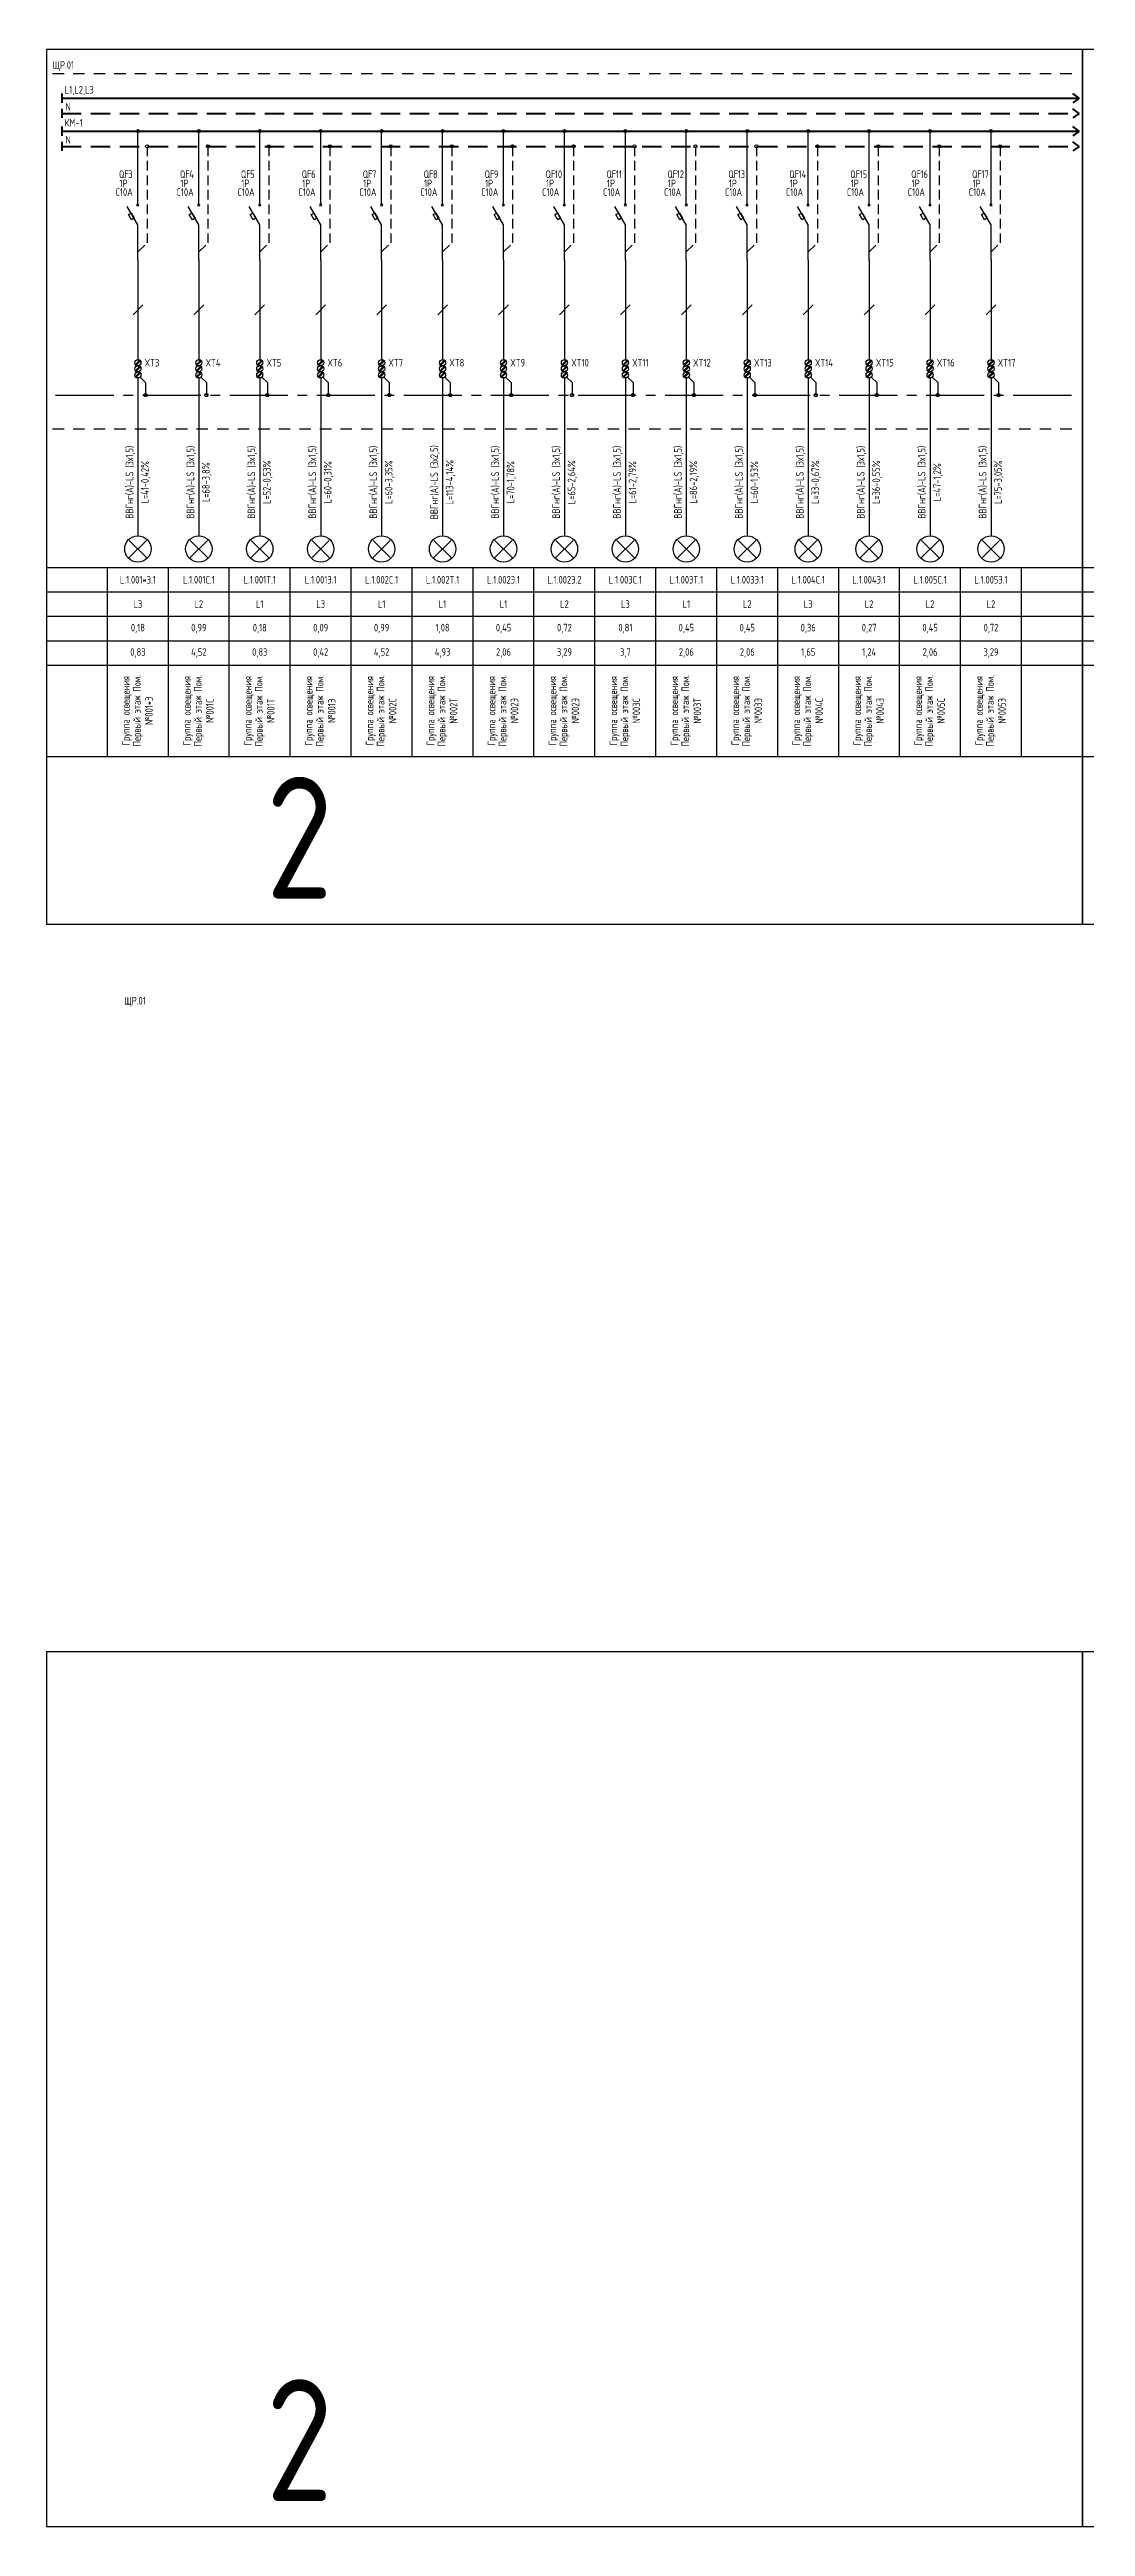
# Model space of a CAD drawing. Header units: millimetres. Extents: x -559267 to 5835, y 0 to 209897.
# Drawn here: x 396 to 736, y 765 to 1578 of the extents above; entities that cross this region are included whole.
import ezdxf
from ezdxf.enums import TextEntityAlignment as Align

# ---------------------------------------------------------------- set-up
doc = ezdxf.new("R2010")
doc.units = ezdxf.units.MM
for name, pattern in [('CENTER2', [28.575, 19.05, -3.175, 3.175, -3.175]), ('HIDDEN2', [4.7625, 3.175, -1.5875]), ('JIS_02_0.7', [1.35, 0.75, -0.6])]:
    doc.linetypes.add(name, pattern=pattern)
for name, color, linetype in [('SX_BLOCKS', 7, 'Continuous'), ('SX_BOUND', 7, 'JIS_02_0.7'), ('SX_LINES', 7, 'Continuous'), ('SX_PE', 3, 'CENTER2'), ('SX_TABLE', 7, 'Continuous'), ('SX_TEXT', 7, 'Continuous')]:
    doc.layers.add(name, color=color, linetype=linetype)
doc.styles.add('SX_GOST', font='GOST2304A_0.ttf')
doc.styles.add('UNC_A', font='GOST2304A_0.ttf')
doc.styles.add('Unecom', font='GOST2304A_0.ttf', dxfattribs={"height": 2.5})

# ---------------------------------------------------------------- blocks, each defined once
blk = doc.blocks.new('SX_TCOL')
for p, q in [((-10, 62), (10, 62)), ((10, 0), (10, 62)), ((-10, 54), (10, 54)), ((-10, 46), (10, 46)), ((-10, 38), (10, 38)), ((-10, 30), (10, 30)), ((-10, 0), (10, 0))]:
    blk.add_line(p, q)
at = {"style": 'SX_GOST'}
for tag, p in [('CAB1', (-2.6, 90)), ('CAB2', (2.6, 90)), ('NAME1', (-3.6, 15)), ('NAME2', (0, 15)), ('NAME3', (3.6, 15))]:
    blk.add_attdef(tag, text='', height=2.5, rotation=90, dxfattribs=at).set_placement(p, align=Align.MIDDLE)
for tag, p in [('LINE', (0, 58)), ('PH', (0, 50)), ('POW', (0, 42)), ('CUR', (0, 34))]:
    blk.add_attdef(tag, text='', height=2.5, dxfattribs=at).set_placement(p, align=Align.MIDDLE)
blk = doc.blocks.new('*U305')
at = {"lineweight": 40}
for p, q in [((333.89, 0), (331.89, 1.5)), ((333.89, 0), (331.89, -1.5)), ((333.89, -5), (331.89, -3.5)), ((333.89, -5), (331.89, -6.5))]:
    blk.add_line(p, q, dxfattribs=at)
at = {"linetype": 'ByBlock', "lineweight": 40}
for points in [[(0, 1.5), (0, -1.5)], [(0, 0), (333.89, 0)], [(0, -3.5), (0, -6.5)]]:
    blk.add_lwpolyline(points, dxfattribs=at)
at = {"color": 4, "linetype": 'HIDDEN2', "lineweight": 40, "ltscale": 2}
blk.add_lwpolyline([(0, -5), (333.89, -5)], dxfattribs=at)
at = {"insert": (1.24, -1.57), "char_height": 2.5, "attachment_point": 1, "style": 'UNC_A'}
blk.add_mtext_dynamic_manual_height_columns('N', width=3.8436, gutter_width=12.5, heights=[0], dxfattribs=at)
at = {"style": 'UNC_A'}
blk.add_attdef('ЛИНИЯ', (1, 1.5), '', height=2.5, dxfattribs=at)
blk = doc.blocks.new('*U313')
for p, q in [((0, -36.27), (0, -12.02)), ((0, -42.79), (-3.51, -36.72)), ((-0.35, -36.62), (0.35, -35.91)), ((0.35, -36.62), (-0.35, -35.91)), ((0, -54.31), (0, -42.79))]:
    blk.add_line(p, q)
at = {"color": 4, "linetype": 'HIDDEN2'}
for p in [(3, -17.02), (0, -51.65)]:
    blk.add_line(p, (3, -48.65), dxfattribs=at)
blk.add_lwpolyline([(-2.12, -41.12), (-3.12, -39.39), (-2.25, -38.89), (-1.25, -40.62)], close=True)
for centre in [(0, -12.02), (3, -17.02)]:
    blk.add_circle(centre, 0.5)
at = {"insert": (-6.21, -24.9), "char_height": 2.5, "attachment_point": 1, "style": 'Unecom'}
blk.add_mtext_dynamic_manual_height_columns('\\pxql;QF', width=5.7065, gutter_width=12.5, heights=[4.37], dxfattribs=at)
at = {"style": 'Unecom'}
for tag, p in [('P', (-3.4, -30.43)), ('A', (-1.7, -33.28))]:
    blk.add_attdef(tag, text='', height=2.5, dxfattribs=at).set_placement(p, align=Align.RIGHT)
blk.add_attdef('N', (-3.15, -27.4), '', height=2.5, dxfattribs=at)
blk = doc.blocks.new('XT')
at = {"color": 32, "true_color": 0xcd6928}
for p, q in [((0.75, 0), (-1, -1.75)), ((1, -0.25), (-0.75, -2))]:
    blk.add_line(p, q, dxfattribs=at)
at = {"color": 5}
for p, q in [((0.75, -2), (-1, -3.75)), ((1, -2.25), (-0.75, -4))]:
    blk.add_line(p, q, dxfattribs=at)
at = {"color": 32, "true_color": 0xcd6928}
blk.add_circle((0, -1), 1, dxfattribs=at)
at = {"color": 5}
blk.add_circle((0, -3), 1, dxfattribs=at)
at = {"style": 'UNC_A'}
blk.add_attdef('1', (1.75, 0.11), '', height=2.5, dxfattribs=at)
blk = doc.blocks.new('SX_XTPE')
at = {"color": 3}
for p, q in [((0.753, 1.003), (-1.003, -0.753)), ((1.003, 0.753), (-0.753, -1.003))]:
    blk.add_line(p, q, dxfattribs=at)
blk.add_circle((0, 0), 1, dxfattribs=at)
blk = doc.blocks.new('$RECOVER_230831092053-0')
at = {"color": 0, "lineweight": 30}
for p, q in [((-2.83, 2.83), (2.83, -2.83)), ((-2.83, -2.83), (2.83, 2.83))]:
    blk.add_line(p, q, dxfattribs=at)
blk.add_circle((0, 0), 4.33, dxfattribs=at)

msp = doc.modelspace()

# ---------------------------------------------------------------- linework, layer by layer
at = {"color": 6}
for points in [[(735, 1577.99), (395, 1577.99), (395, 1290.99), (735, 1290.99), (735, 1577.99)], [(1075, 1577.99), (735, 1577.99), (735, 1290.99), (1075, 1290.99), (1075, 1577.99)], [(735, 1052.13), (395, 1052.13), (395, 765.13), (735, 765.13), (735, 1052.13)], [(1075, 1052.13), (735, 1052.13), (735, 765.13), (1075, 765.13), (1075, 1052.13)]]:
    msp.add_lwpolyline(points, dxfattribs=at)
at = {"layer": 'SX_BOUND', "ltscale": 5}
for p, q in [((397, 1570.16), (733, 1570.16)), ((397, 1453.49), (733, 1453.49))]:
    msp.add_line(p, q, dxfattribs=at)
at = {"layer": 'SX_LINES'}
for p, q in [((425, 1508.95), (425, 1476.21)), ((445, 1508.95), (445, 1476.21)), ((465, 1508.95), (465, 1476.21)), ((485, 1508.95), (485, 1476.21)), ((505, 1508.95), (505, 1476.21)), ((525, 1508.95), (525, 1476.21)), ((545, 1508.95), (545, 1476.21)), ((565, 1508.95), (565, 1476.21)), ((585, 1508.95), (585, 1476.21)), ((605, 1508.95), (605, 1476.21)), ((625, 1508.95), (625, 1476.21)), ((645, 1508.95), (645, 1476.21)), ((665, 1508.95), (665, 1476.21)), ((685, 1508.95), (685, 1476.21)), ((705, 1508.95), (705, 1476.21)), ((423.4, 1490.98), (426.6, 1494.18)), ((443.4, 1490.98), (446.6, 1494.18)), ((463.4, 1490.98), (466.6, 1494.18)), ((483.4, 1490.98), (486.6, 1494.18)), ((503.4, 1490.98), (506.6, 1494.18)), ((523.4, 1490.98), (526.6, 1494.18)), ((543.4, 1490.98), (546.6, 1494.18)), ((563.4, 1490.98), (566.6, 1494.18)), ((583.4, 1490.98), (586.6, 1494.18)), ((603.4, 1490.98), (606.6, 1494.18)), ((623.4, 1490.98), (626.6, 1494.18)), ((643.4, 1490.98), (646.6, 1494.18)), ((663.4, 1490.98), (666.6, 1494.18)), ((683.4, 1490.98), (686.6, 1494.18)), ((703.4, 1490.98), (706.6, 1494.18)), ((425, 1470.21), (425, 1418.39)), ((445, 1470.21), (445, 1418.39)), ((465, 1470.21), (465, 1418.39)), ((485, 1470.21), (485, 1418.39)), ((505, 1470.21), (505, 1418.39)), ((525, 1470.21), (525, 1418.39)), ((545, 1470.21), (545, 1418.39)), ((565, 1470.21), (565, 1418.39)), ((585, 1470.21), (585, 1418.39)), ((605, 1470.21), (605, 1418.39)), ((625, 1470.21), (625, 1418.39)), ((645, 1470.21), (645, 1418.39)), ((665, 1470.21), (665, 1418.39)), ((685, 1470.21), (685, 1418.39)), ((705, 1470.21), (705, 1418.39))]:
    msp.add_line(p, q, dxfattribs=at)
at = {"layer": 'SX_PE'}
for p, q in [((398, 1464.59), (734, 1464.59)), ((425.7, 1470.51), (427.5, 1468.71)), ((427.5, 1468.71), (427.5, 1464.59)), ((445.7, 1470.51), (447.5, 1468.71)), ((447.5, 1468.71), (447.5, 1464.59)), ((465.7, 1470.51), (467.5, 1468.71)), ((467.5, 1468.71), (467.5, 1464.59)), ((485.7, 1470.51), (487.5, 1468.71)), ((487.5, 1468.71), (487.5, 1464.59)), ((505.7, 1470.51), (507.5, 1468.71)), ((507.5, 1468.71), (507.5, 1464.59)), ((525.7, 1470.51), (527.5, 1468.71)), ((527.5, 1468.71), (527.5, 1464.59)), ((545.7, 1470.51), (547.5, 1468.71)), ((547.5, 1468.71), (547.5, 1464.59)), ((565.7, 1470.51), (567.5, 1468.71)), ((567.5, 1468.71), (567.5, 1464.59)), ((585.7, 1470.51), (587.5, 1468.71)), ((587.5, 1468.71), (587.5, 1464.59)), ((605.7, 1470.51), (607.5, 1468.71)), ((607.5, 1468.71), (607.5, 1464.59)), ((625.7, 1470.51), (627.5, 1468.71)), ((627.5, 1468.71), (627.5, 1464.59)), ((645.7, 1470.51), (647.5, 1468.71)), ((647.5, 1468.71), (647.5, 1464.59)), ((665.7, 1470.51), (667.5, 1468.71)), ((667.5, 1468.71), (667.5, 1464.59)), ((685.7, 1470.51), (687.5, 1468.71)), ((687.5, 1468.71), (687.5, 1464.59)), ((705.7, 1470.51), (707.5, 1468.71)), ((707.5, 1468.71), (707.5, 1464.59))]:
    msp.add_line(p, q, dxfattribs=at)
for centre in [(427.5, 1464.59), (447.5, 1464.59), (467.5, 1464.59), (487.5, 1464.59), (507.5, 1464.59), (527.5, 1464.59), (547.5, 1464.59), (567.5, 1464.59), (587.5, 1464.59), (607.5, 1464.59), (627.5, 1464.59), (647.5, 1464.59), (667.5, 1464.59), (687.5, 1464.59), (707.5, 1464.59)]:
    msp.add_circle(centre, 0.5, dxfattribs=at)

# ---------------------------------------------------------------- block references
at = {"layer": 'SX_BLOCKS'}
for p, values in [((425, 1563.23), {'N': '3', 'P': '1P', 'A': 'С10А'}), ((445, 1563.23), {'N': '4', 'P': '1P', 'A': 'С10А'}), ((465, 1563.23), {'N': '5', 'P': '1P', 'A': 'С10А'}), ((485, 1563.23), {'N': '6', 'P': '1P', 'A': 'С10А'}), ((505, 1563.23), {'N': '7', 'P': '1P', 'A': 'С10А'}), ((525, 1563.23), {'N': '8', 'P': '1P', 'A': 'С10А'}), ((545, 1563.23), {'N': '9', 'P': '1P', 'A': 'С10А'}), ((565, 1563.23), {'N': '10', 'P': '1P', 'A': 'С10А'}), ((585, 1563.23), {'N': '11', 'P': '1P', 'A': 'С10А'}), ((605, 1563.23), {'N': '12', 'P': '1P', 'A': 'С10А'}), ((625, 1563.23), {'N': '13', 'P': '1P', 'A': 'С10А'}), ((645, 1563.23), {'N': '14', 'P': '1P', 'A': 'С10А'}), ((665, 1563.23), {'N': '15', 'P': '1P', 'A': 'С10А'}), ((685, 1563.23), {'N': '16', 'P': '1P', 'A': 'С10А'}), ((705, 1563.23), {'N': '17', 'P': '1P', 'A': 'С10А'})]:
    msp.add_blockref('*U313', p, dxfattribs=at).add_auto_attribs(values)
ref = msp.add_blockref('XT', (425, 1476.21), dxfattribs=at)
ref.add_attrib('1', 'XT3', (427.2, 1473.96), dxfattribs={"layer": '0', "height": 2.5, "style": 'UNC_A'})
for p in [(425, 1471.21), (445, 1471.21), (465, 1471.21), (485, 1471.21), (505, 1471.21), (525, 1471.21), (545, 1471.21), (565, 1471.21), (585, 1471.21), (605, 1471.21), (625, 1471.21), (645, 1471.21), (665, 1471.21), (685, 1471.21), (705, 1471.21)]:
    msp.add_blockref('SX_XTPE', p, dxfattribs=at)
ref = msp.add_blockref('XT', (445, 1476.21), dxfattribs=at)
ref.add_attrib('1', 'XT4', (447.2, 1473.96), dxfattribs={"layer": '0', "height": 2.5, "style": 'UNC_A'})
ref = msp.add_blockref('XT', (465, 1476.21), dxfattribs=at)
ref.add_attrib('1', 'XT5', (467.2, 1473.96), dxfattribs={"layer": '0', "height": 2.5, "style": 'UNC_A'})
ref = msp.add_blockref('XT', (485, 1476.21), dxfattribs=at)
ref.add_attrib('1', 'XT6', (487.2, 1473.96), dxfattribs={"layer": '0', "height": 2.5, "style": 'UNC_A'})
ref = msp.add_blockref('XT', (505, 1476.21), dxfattribs=at)
ref.add_attrib('1', 'XT7', (507.2, 1473.96), dxfattribs={"layer": '0', "height": 2.5, "style": 'UNC_A'})
ref = msp.add_blockref('XT', (525, 1476.21), dxfattribs=at)
ref.add_attrib('1', 'XT8', (527.2, 1473.96), dxfattribs={"layer": '0', "height": 2.5, "style": 'UNC_A'})
ref = msp.add_blockref('XT', (545, 1476.21), dxfattribs=at)
ref.add_attrib('1', 'XT9', (547.2, 1473.96), dxfattribs={"layer": '0', "height": 2.5, "style": 'UNC_A'})
ref = msp.add_blockref('XT', (565, 1476.21), dxfattribs=at)
ref.add_attrib('1', 'XT10', (567.2, 1473.96), dxfattribs={"layer": '0', "height": 2.5, "style": 'UNC_A'})
ref = msp.add_blockref('XT', (585, 1476.21), dxfattribs=at)
ref.add_attrib('1', 'XT11', (587.2, 1473.96), dxfattribs={"layer": '0', "height": 2.5, "style": 'UNC_A'})
ref = msp.add_blockref('XT', (605, 1476.21), dxfattribs=at)
ref.add_attrib('1', 'XT12', (607.2, 1473.96), dxfattribs={"layer": '0', "height": 2.5, "style": 'UNC_A'})
ref = msp.add_blockref('XT', (625, 1476.21), dxfattribs=at)
ref.add_attrib('1', 'XT13', (627.2, 1473.96), dxfattribs={"layer": '0', "height": 2.5, "style": 'UNC_A'})
ref = msp.add_blockref('XT', (645, 1476.21), dxfattribs=at)
ref.add_attrib('1', 'XT14', (647.2, 1473.96), dxfattribs={"layer": '0', "height": 2.5, "style": 'UNC_A'})
ref = msp.add_blockref('XT', (665, 1476.21), dxfattribs=at)
ref.add_attrib('1', 'XT15', (667.2, 1473.96), dxfattribs={"layer": '0', "height": 2.5, "style": 'UNC_A'})
ref = msp.add_blockref('XT', (685, 1476.21), dxfattribs=at)
ref.add_attrib('1', 'XT16', (687.2, 1473.96), dxfattribs={"layer": '0', "height": 2.5, "style": 'UNC_A'})
ref = msp.add_blockref('XT', (705, 1476.21), dxfattribs=at)
ref.add_attrib('1', 'XT17', (707.2, 1473.96), dxfattribs={"layer": '0', "height": 2.5, "style": 'UNC_A'})
at = {"layer": 'SX_BLOCKS', "color": 244, "true_color": 0x991b1e}
for p in [(425, 1414.09), (445, 1414.09), (465, 1414.09), (485, 1414.09), (505, 1414.09), (525, 1414.09), (545, 1414.09), (565, 1414.09), (585, 1414.09), (605, 1414.09), (625, 1414.09), (645, 1414.09), (665, 1414.09), (685, 1414.09), (705, 1414.09)]:
    msp.add_blockref('$RECOVER_230831092053-0', p, dxfattribs=at)
at = {"layer": 'SX_LINES'}
for p, values in [((400, 1562.04), {'ЛИНИЯ': 'L1,L2,L3'}), ((400, 1551.21), {'ЛИНИЯ': 'КМ-1'})]:
    msp.add_blockref('*U305', p, dxfattribs=at).add_auto_attribs(values)
at = {"layer": 'SX_TABLE'}
for p, values in [((425, 1345.99), {'NAME1': 'Группа освещения', 'NAME2': 'Первый этаж Пом.', 'NAME3': '№001*Э', 'CUR': '0,83', 'POW': '0,18', 'PH': 'L3', 'LINE': 'L.1.001*Э.1', 'CAB1': 'ВВГнг(А)-LS (3х1,5)', 'CAB2': 'L=41-0,42%'}), ((445, 1345.99), {'NAME1': 'Группа освещения', 'NAME2': 'Первый этаж Пом.', 'NAME3': '№001C', 'CUR': '4,52', 'POW': '0,99', 'PH': 'L2', 'LINE': 'L.1.001C.1', 'CAB1': 'ВВГнг(А)-LS (3х1,5)', 'CAB2': 'L=68-3,8%'}), ((465, 1345.99), {'NAME1': 'Группа освещения', 'NAME2': 'Первый этаж Пом.', 'NAME3': '№001T', 'CUR': '0,83', 'POW': '0,18', 'PH': 'L1', 'LINE': 'L.1.001T.1', 'CAB1': 'ВВГнг(А)-LS (3х1,5)', 'CAB2': 'L=52-0,53%'}), ((485, 1345.99), {'NAME1': 'Группа освещения', 'NAME2': 'Первый этаж Пом.', 'NAME3': '№001Э', 'CUR': '0,42', 'POW': '0,09', 'PH': 'L3', 'LINE': 'L.1.001Э.1', 'CAB1': 'ВВГнг(А)-LS (3х1,5)', 'CAB2': 'L=60-0,31%'}), ((505, 1345.99), {'NAME1': 'Группа освещения', 'NAME2': 'Первый этаж Пом.', 'NAME3': '№002C', 'CUR': '4,52', 'POW': '0,99', 'PH': 'L1', 'LINE': 'L.1.002C.1', 'CAB1': 'ВВГнг(А)-LS (3х1,5)', 'CAB2': 'L=60-3,35%'}), ((525, 1345.99), {'NAME1': 'Группа освещения', 'NAME2': 'Первый этаж Пом.', 'NAME3': '№002T', 'CUR': '4,93', 'POW': '1,08', 'PH': 'L1', 'LINE': 'L.1.002T.1', 'CAB1': 'ВВГнг(А)-LS (3х2,5)', 'CAB2': 'L=113-4,14%'}), ((545, 1345.99), {'NAME1': 'Группа освещения', 'NAME2': 'Первый этаж Пом.', 'NAME3': '№002Э', 'CUR': '2,06', 'POW': '0,45', 'PH': 'L1', 'LINE': 'L.1.002Э.1', 'CAB1': 'ВВГнг(А)-LS (3х1,5)', 'CAB2': 'L=70-1,78%'}), ((565, 1345.99), {'NAME1': 'Группа освещения', 'NAME2': 'Первый этаж Пом.', 'NAME3': '№002Э', 'CUR': '3,29', 'POW': '0,72', 'PH': 'L2', 'LINE': 'L.1.002Э.2', 'CAB1': 'ВВГнг(А)-LS (3х1,5)', 'CAB2': 'L=65-2,64%'}), ((585, 1345.99), {'NAME1': 'Группа освещения', 'NAME2': 'Первый этаж Пом.', 'NAME3': '№003C', 'CUR': '3,7', 'POW': '0,81', 'PH': 'L3', 'LINE': 'L.1.003C.1', 'CAB1': 'ВВГнг(А)-LS (3х1,5)', 'CAB2': 'L=61-2,79%'}), ((605, 1345.99), {'NAME1': 'Группа освещения', 'NAME2': 'Первый этаж Пом.', 'NAME3': '№003T', 'CUR': '2,06', 'POW': '0,45', 'PH': 'L1', 'LINE': 'L.1.003T.1', 'CAB1': 'ВВГнг(А)-LS (3х1,5)', 'CAB2': 'L=86-2,19%'}), ((625, 1345.99), {'NAME1': 'Группа освещения', 'NAME2': 'Первый этаж Пом.', 'NAME3': '№003Э', 'CUR': '2,06', 'POW': '0,45', 'PH': 'L2', 'LINE': 'L.1.003Э.1', 'CAB1': 'ВВГнг(А)-LS (3х1,5)', 'CAB2': 'L=60-1,53%'}), ((645, 1345.99), {'NAME1': 'Группа освещения', 'NAME2': 'Первый этаж Пом.', 'NAME3': '№004C', 'CUR': '1,65', 'POW': '0,36', 'PH': 'L3', 'LINE': 'L.1.004C.1', 'CAB1': 'ВВГнг(А)-LS (3х1,5)', 'CAB2': 'L=33-0,67%'}), ((665, 1345.99), {'NAME1': 'Группа освещения', 'NAME2': 'Первый этаж Пом.', 'NAME3': '№004Э', 'CUR': '1,24', 'POW': '0,27', 'PH': 'L2', 'LINE': 'L.1.004Э.1', 'CAB1': 'ВВГнг(А)-LS (3х1,5)', 'CAB2': 'L=36-0,55%'}), ((685, 1345.99), {'NAME1': 'Группа освещения', 'NAME2': 'Первый этаж Пом.', 'NAME3': '№005C', 'CUR': '2,06', 'POW': '0,45', 'PH': 'L2', 'LINE': 'L.1.005C.1', 'CAB1': 'ВВГнг(А)-LS (3х1,5)', 'CAB2': 'L=47-1,2%'}), ((705, 1345.99), {'NAME1': 'Группа освещения', 'NAME2': 'Первый этаж Пом.', 'NAME3': '№005Э', 'CUR': '3,29', 'POW': '0,72', 'PH': 'L2', 'LINE': 'L.1.005Э.1', 'CAB1': 'ВВГнг(А)-LS (3х1,5)', 'CAB2': 'L=75-3,05%'})]:
    msp.add_blockref('SX_TCOL', p, dxfattribs=at).add_auto_attribs(values)
for p in [(405, 1345.99), (725, 1345.99), (745, 1345.99)]:
    msp.add_blockref('SX_TCOL', p, dxfattribs=at)

# ---------------------------------------------------------------- texts
at = {"layer": 'Defpoints', "color": 6, "char_height": 40, "attachment_point": 1, "style": 'Unecom'}
for insert in [(467.02, 1339.31), (467.02, 813.44)]:
    msp.add_mtext_dynamic_manual_height_columns('2', width=99.9205, gutter_width=12.5, heights=[0], dxfattribs=dict(at, insert=insert))
at = {"layer": 'SX_TEXT', "style": 'SX_GOST'}
for p in [(397, 1571.66), (420.54, 1264.58)]:
    msp.add_text('ЩР.01', height=2.5, dxfattribs=at).set_placement(p)

doc.saveas('drawing.dxf')
